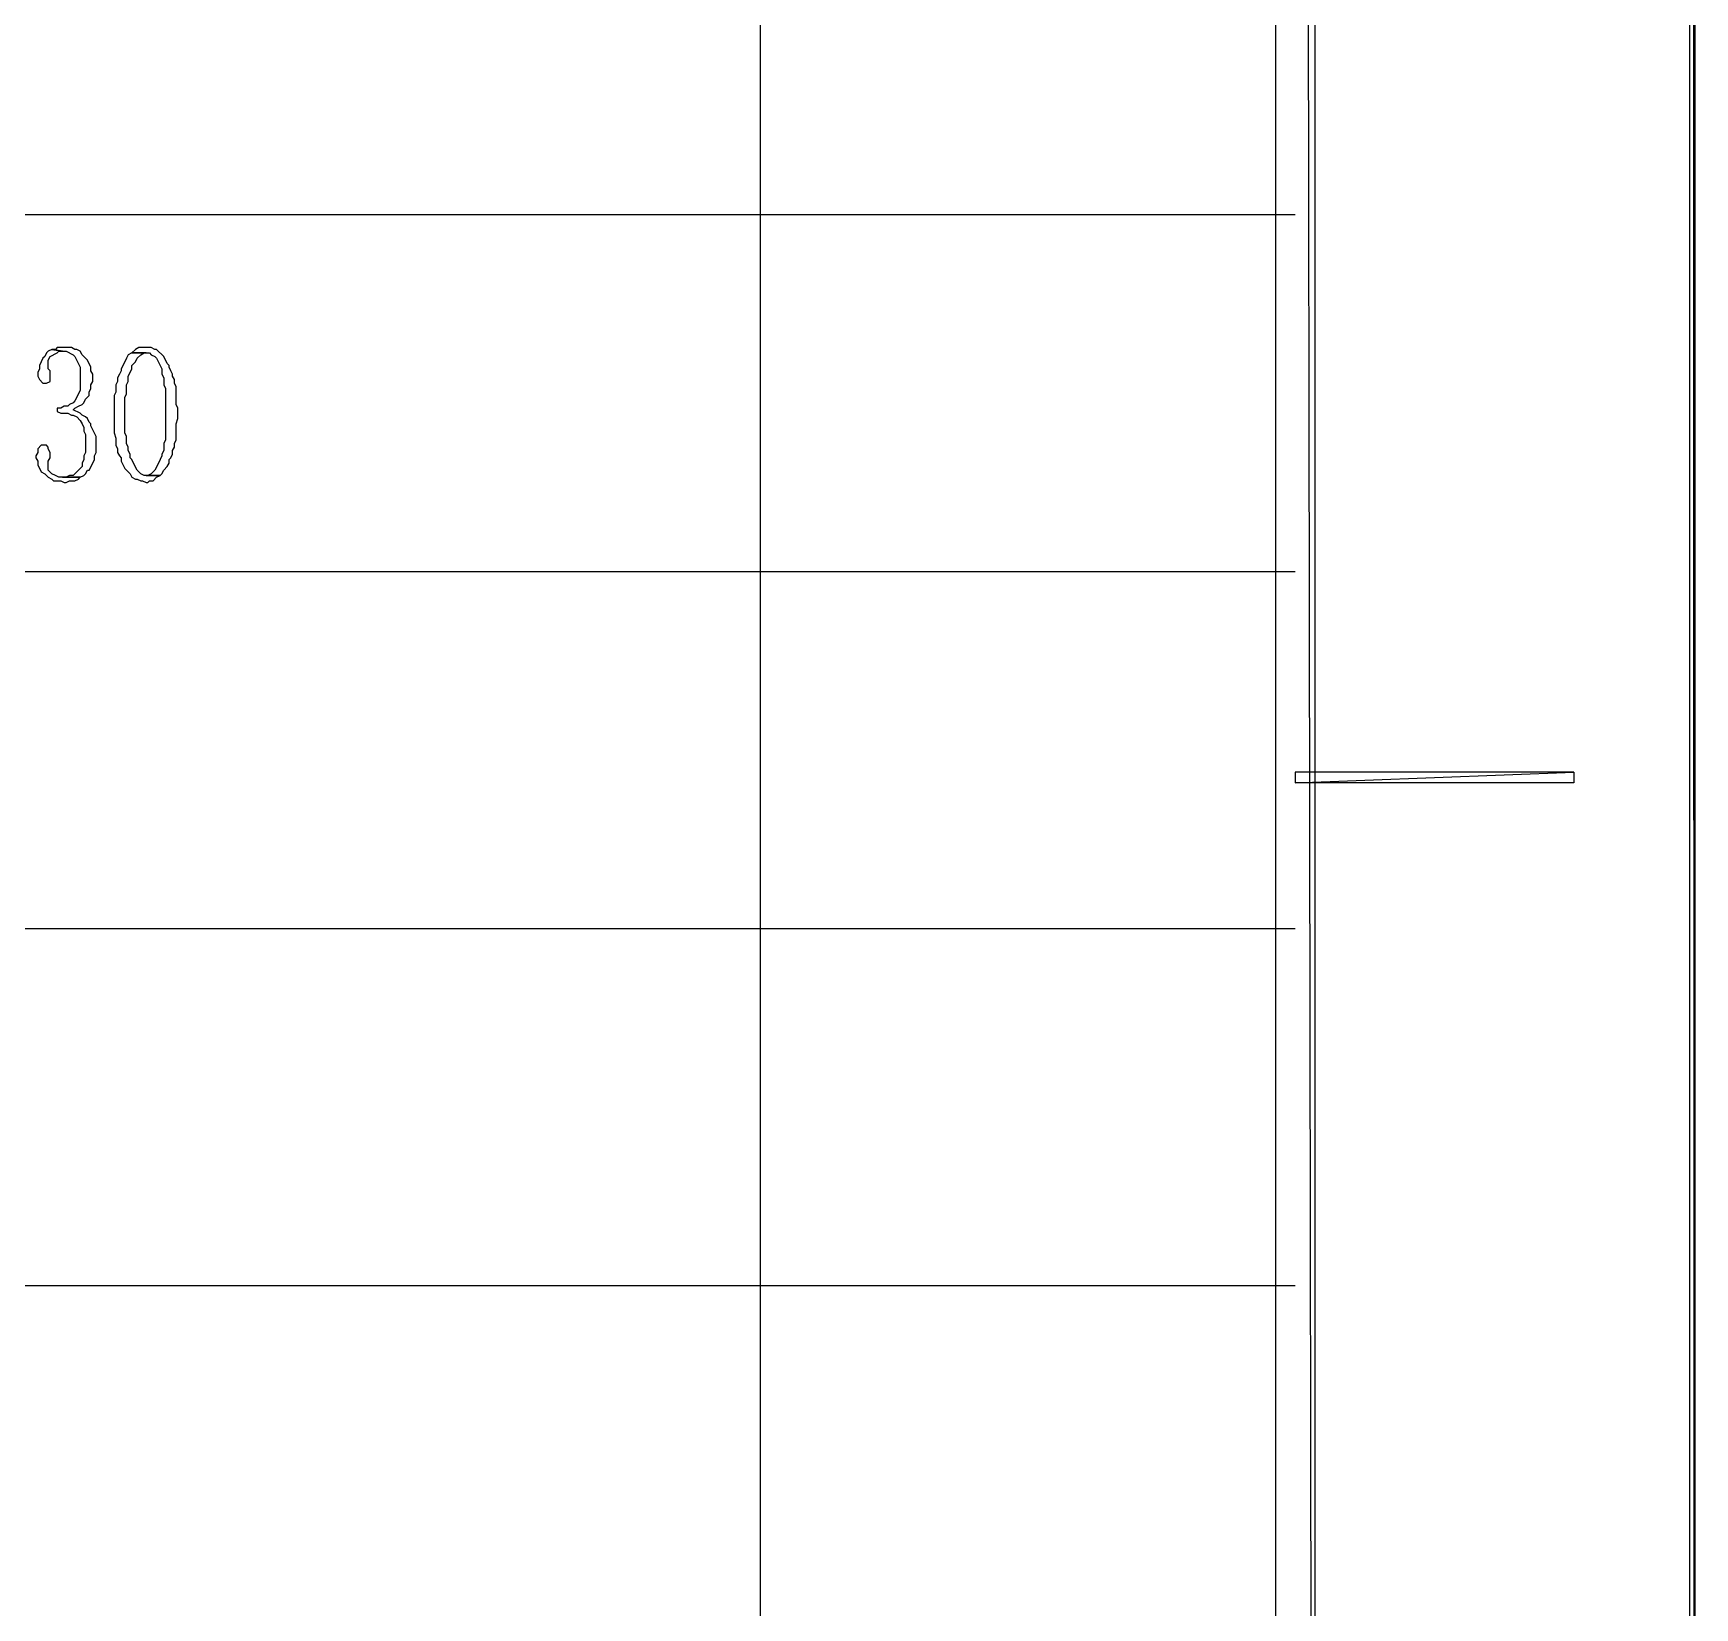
# Model space of a CAD drawing. Extents: x -15.4 to 0.8, y 0.3 to 11.8.
# Drawn here: x -0.511 to 0.269, y 1.686 to 2.424 of the extents above; entities that cross this region are included whole.
import ezdxf

# ---------------------------------------------------------------- set-up
doc = ezdxf.new("R2010")
doc.units = 0
doc.header["$MEASUREMENT"] = 0
doc.linetypes.add('AUSGEZOGEN', pattern=[0])
doc.layers.get('0').update_dxf_attribs({"linetype": 'AUSGEZOGEN'})

msp = doc.modelspace()

# ---------------------------------------------------------------- linework, layer by layer
for points in [[(0.26872, 0.5669), (0.26622, 11.62106), (0.26622, 11.62106), (0.26872, 11.62356), (0.26872, 0.5669)], [(0.26622, 0.56856), (0.26872, 0.5669), (0.26872, 0.5669), (0.26622, 11.62106), (0.26622, 0.56856)], [(0.09039, 0.7444), (0.07205, 11.4269), (0.07205, 11.4269), (0.09039, 11.44523), (0.09039, 0.7444)], [(0.07205, 0.76273), (0.09039, 0.7444), (0.09039, 0.7444), (0.07205, 11.4269), (0.07205, 0.76273)], [(-0.16961, 1.3344), (-0.16961, 2.6744)], [(-3.26878, 2.3394), (0.08122, 2.3394)], [(-0.49628, 2.2769), (-0.49961, 2.2769), (-0.49961, 2.2769), (-0.50045, 2.27606), (-0.50045, 2.27606), (-0.50211, 2.27606), (-0.50211, 2.27606), (-0.49711, 2.27523), (-0.49711, 2.27523), (-0.49545, 2.27523), (-0.49545, 2.27523), (-0.49211, 2.27356), (-0.49211, 2.27356), (-0.49128, 2.27273), (-0.49128, 2.27273), (-0.48878, 2.26773), (-0.48878, 2.26773), (-0.48878, 2.2569), (-0.48878, 2.2569), (-0.48961, 2.25523), (-0.48961, 2.25523), (-0.49128, 2.2519), (-0.49128, 2.2519), (-0.49211, 2.25106), (-0.49211, 2.25106), (-0.49378, 2.25023), (-0.49378, 2.25023), (-0.49461, 2.2494), (-0.49461, 2.2494), (-0.49628, 2.2494), (-0.49628, 2.2494), (-0.49795, 2.24856), (-0.49795, 2.24856), (-0.49961, 2.24856), (-0.49961, 2.24856), (-0.49961, 2.2469), (-0.49961, 2.2469), (-0.49795, 2.24606), (-0.49795, 2.24606), (-0.49461, 2.24606), (-0.49461, 2.24606), (-0.49295, 2.24523), (-0.49295, 2.24523), (-0.49211, 2.24523), (-0.49211, 2.24523), (-0.49045, 2.2444), (-0.49045, 2.2444), (-0.48878, 2.24273), (-0.48878, 2.24273), (-0.48795, 2.24106), (-0.48795, 2.24106), (-0.48711, 2.2394), (-0.48711, 2.2394), (-0.48711, 2.23773), (-0.48711, 2.23773), (-0.48628, 2.23606), (-0.48628, 2.23606), (-0.48628, 2.22773), (-0.48628, 2.22773), (-0.48711, 2.22606), (-0.48711, 2.22606), (-0.48711, 2.2244), (-0.48711, 2.2244), (-0.48795, 2.22273), (-0.48795, 2.22273), (-0.48795, 2.22106), (-0.48795, 2.22106), (-0.48878, 2.22023), (-0.48878, 2.22023), (-0.49211, 2.2169), (-0.49211, 2.2169), (-0.49378, 2.2169), (-0.49378, 2.2169), (-0.49545, 2.21606), (-0.49545, 2.21606), (-0.49711, 2.21606), (-0.49711, 2.21606), (-0.48878, 2.21606), (-0.48878, 2.21606), (-0.48711, 2.2169), (-0.48711, 2.2169), (-0.48628, 2.21773), (-0.48628, 2.21773), (-0.48545, 2.2194), (-0.48545, 2.2194), (-0.48461, 2.2194), (-0.48461, 2.2194), (-0.48295, 2.22273), (-0.48295, 2.22273), (-0.48211, 2.2244), (-0.48211, 2.2244), (-0.48211, 2.22606), (-0.48211, 2.22606), (-0.48128, 2.22773), (-0.48128, 2.22773), (-0.48128, 2.23523), (-0.48128, 2.23523), (-0.48378, 2.24023), (-0.48378, 2.24023), (-0.48378, 2.24106), (-0.48378, 2.24106), (-0.48461, 2.2419), (-0.48461, 2.2419), (-0.48545, 2.24356), (-0.48545, 2.24356), (-0.48628, 2.2444), (-0.48628, 2.2444), (-0.48795, 2.24523), (-0.48795, 2.24523), (-0.48878, 2.24606), (-0.48878, 2.24606), (-0.49211, 2.24773), (-0.49211, 2.24773), (-0.49128, 2.24856), (-0.49128, 2.24856), (-0.48961, 2.2494), (-0.48961, 2.2494), (-0.48795, 2.25023), (-0.48795, 2.25023), (-0.48711, 2.25106), (-0.48711, 2.25106), (-0.48628, 2.25273), (-0.48628, 2.25273), (-0.48461, 2.2544), (-0.48461, 2.2544), (-0.48461, 2.25606), (-0.48461, 2.25606), (-0.48378, 2.25773), (-0.48378, 2.25773), (-0.48378, 2.2594), (-0.48378, 2.2594), (-0.48295, 2.26106), (-0.48295, 2.26106), (-0.48295, 2.2644), (-0.48295, 2.2644), (-0.48378, 2.26606), (-0.48378, 2.26606), (-0.48378, 2.26773), (-0.48378, 2.26773), (-0.48545, 2.27106), (-0.48545, 2.27106), (-0.48795, 2.27356), (-0.48795, 2.27356), (-0.48878, 2.27523), (-0.48878, 2.27523), (-0.49045, 2.27606), (-0.49045, 2.27606), (-0.49128, 2.27606), (-0.49128, 2.27606), (-0.49295, 2.2769), (-0.49295, 2.2769), (-0.49461, 2.2769), (-0.49628, 2.2769)], [(-0.45795, 2.2769), (-0.46128, 2.2769), (-0.46128, 2.2769), (-0.46295, 2.27606), (-0.46295, 2.27606), (-0.46461, 2.2744), (-0.46461, 2.2744), (-0.45628, 2.2744), (-0.45628, 2.2744), (-0.45545, 2.27356), (-0.45545, 2.27356), (-0.45378, 2.27273), (-0.45378, 2.27273), (-0.45295, 2.2719), (-0.45295, 2.2719), (-0.45045, 2.2669), (-0.45045, 2.2669), (-0.45045, 2.2644), (-0.45045, 2.2644), (-0.44961, 2.26273), (-0.44961, 2.26273), (-0.44961, 2.2594), (-0.44961, 2.2594), (-0.44878, 2.25773), (-0.44878, 2.25773), (-0.44878, 2.23356), (-0.44878, 2.23356), (-0.44961, 2.2319), (-0.44961, 2.2319), (-0.44961, 2.22856), (-0.44961, 2.22856), (-0.45045, 2.2269), (-0.45045, 2.2269), (-0.45045, 2.22606), (-0.45045, 2.22606), (-0.45128, 2.2244), (-0.45128, 2.2244), (-0.45211, 2.22273), (-0.45211, 2.22273), (-0.45378, 2.2194), (-0.45378, 2.2194), (-0.45545, 2.21773), (-0.45545, 2.21773), (-0.45711, 2.2169), (-0.45711, 2.2169), (-0.45795, 2.2169), (-0.45795, 2.2169), (-0.45128, 2.2169), (-0.45128, 2.2169), (-0.45045, 2.21773), (-0.45045, 2.21773), (-0.44961, 2.2194), (-0.44961, 2.2194), (-0.44795, 2.22106), (-0.44795, 2.22106), (-0.44711, 2.22273), (-0.44711, 2.22273), (-0.44711, 2.2244), (-0.44711, 2.2244), (-0.44628, 2.22523), (-0.44628, 2.22523), (-0.44545, 2.2269), (-0.44545, 2.2269), (-0.44545, 2.22856), (-0.44545, 2.22856), (-0.44461, 2.23023), (-0.44461, 2.23023), (-0.44461, 2.2319), (-0.44461, 2.2319), (-0.44378, 2.23356), (-0.44378, 2.23356), (-0.44378, 2.24106), (-0.44378, 2.24106), (-0.44295, 2.24356), (-0.44295, 2.24356), (-0.44295, 2.24856), (-0.44295, 2.24856), (-0.44378, 2.25023), (-0.44378, 2.25023), (-0.44378, 2.25856), (-0.44378, 2.25856), (-0.44461, 2.26023), (-0.44461, 2.26023), (-0.44461, 2.2619), (-0.44461, 2.2619), (-0.44545, 2.26356), (-0.44545, 2.26356), (-0.44545, 2.2644), (-0.44545, 2.2644), (-0.44628, 2.26606), (-0.44628, 2.26606), (-0.44711, 2.26773), (-0.44711, 2.26773), (-0.44711, 2.26856), (-0.44711, 2.26856), (-0.44795, 2.2694), (-0.44795, 2.2694), (-0.44961, 2.27273), (-0.44961, 2.27273), (-0.45295, 2.27606), (-0.45295, 2.27606), (-0.45378, 2.27606), (-0.45378, 2.27606), (-0.45545, 2.2769), (-0.45545, 2.2769), (-0.45628, 2.2769), (-0.45795, 2.2769)], [(-0.50211, 2.27606), (-0.50378, 2.27523), (-0.50378, 2.27523), (-0.50461, 2.2744), (-0.50461, 2.2744), (-0.50545, 2.27273), (-0.50545, 2.27273), (-0.50628, 2.2719), (-0.50628, 2.2719), (-0.50795, 2.26856), (-0.50795, 2.26856), (-0.50795, 2.2669), (-0.50795, 2.2669), (-0.50878, 2.26523), (-0.50878, 2.26523), (-0.50878, 2.26356), (-0.50878, 2.26356), (-0.50795, 2.2619), (-0.50795, 2.2619), (-0.50628, 2.26023), (-0.50628, 2.26023), (-0.50461, 2.26023), (-0.50461, 2.26023), (-0.50295, 2.26106), (-0.50295, 2.26106), (-0.50295, 2.26606), (-0.50295, 2.26606), (-0.50378, 2.2669), (-0.50378, 2.2669), (-0.50378, 2.27106), (-0.50378, 2.27106), (-0.50295, 2.27273), (-0.50295, 2.27273), (-0.49961, 2.2744), (-0.49961, 2.2744), (-0.49878, 2.27523), (-0.49878, 2.27523), (-0.49711, 2.27523), (-0.50211, 2.27606)], [(-0.46461, 2.2744), (-0.46628, 2.27356), (-0.46628, 2.27356), (-0.46711, 2.2719), (-0.46711, 2.2719), (-0.46795, 2.27023), (-0.46795, 2.27023), (-0.46961, 2.2669), (-0.46961, 2.2669), (-0.46961, 2.26606), (-0.46961, 2.26606), (-0.47045, 2.2644), (-0.47045, 2.2644), (-0.47128, 2.26273), (-0.47128, 2.26273), (-0.47128, 2.26106), (-0.47128, 2.26106), (-0.47211, 2.2594), (-0.47211, 2.2594), (-0.47211, 2.25606), (-0.47211, 2.25606), (-0.47295, 2.2544), (-0.47295, 2.2544), (-0.47295, 2.2369), (-0.47295, 2.2369), (-0.47211, 2.2344), (-0.47211, 2.2344), (-0.47211, 2.23106), (-0.47211, 2.23106), (-0.47128, 2.2294), (-0.47128, 2.2294), (-0.47128, 2.22773), (-0.47128, 2.22773), (-0.47045, 2.22606), (-0.47045, 2.22606), (-0.46961, 2.22523), (-0.46961, 2.22523), (-0.46961, 2.22356), (-0.46961, 2.22356), (-0.46795, 2.22023), (-0.46795, 2.22023), (-0.46628, 2.21856), (-0.46628, 2.21856), (-0.46545, 2.21773), (-0.46545, 2.21773), (-0.46461, 2.21606), (-0.46461, 2.21606), (-0.46295, 2.21523), (-0.46295, 2.21523), (-0.46211, 2.21523), (-0.46211, 2.21523), (-0.46045, 2.2144), (-0.46045, 2.2144), (-0.45961, 2.2144), (-0.45961, 2.2144), (-0.45795, 2.21356), (-0.45795, 2.21356), (-0.45711, 2.21356), (-0.45711, 2.21356), (-0.45628, 2.2144), (-0.45628, 2.2144), (-0.45461, 2.2144), (-0.45461, 2.2144), (-0.45295, 2.21606), (-0.45295, 2.21606), (-0.45128, 2.2169), (-0.45128, 2.2169), (-0.45878, 2.2169), (-0.45878, 2.2169), (-0.46045, 2.21773), (-0.46045, 2.21773), (-0.46211, 2.2194), (-0.46211, 2.2194), (-0.46378, 2.22273), (-0.46378, 2.22273), (-0.46461, 2.2244), (-0.46461, 2.2244), (-0.46545, 2.22523), (-0.46545, 2.22523), (-0.46545, 2.2269), (-0.46545, 2.2269), (-0.46628, 2.22856), (-0.46628, 2.22856), (-0.46628, 2.23023), (-0.46628, 2.23023), (-0.46711, 2.2319), (-0.46711, 2.2319), (-0.46711, 2.23523), (-0.46711, 2.23523), (-0.46795, 2.2369), (-0.46795, 2.2369), (-0.46795, 2.25356), (-0.46795, 2.25356), (-0.46711, 2.25523), (-0.46711, 2.25523), (-0.46711, 2.2594), (-0.46711, 2.2594), (-0.46628, 2.26106), (-0.46628, 2.26106), (-0.46628, 2.26356), (-0.46628, 2.26356), (-0.46545, 2.26523), (-0.46545, 2.26523), (-0.46461, 2.2669), (-0.46461, 2.2669), (-0.46461, 2.26856), (-0.46461, 2.26856), (-0.46295, 2.27023), (-0.46295, 2.27023), (-0.46211, 2.2719), (-0.46211, 2.2719), (-0.46045, 2.27356), (-0.46045, 2.27356), (-0.45878, 2.2744), (-0.45878, 2.2744), (-0.45795, 2.2744), (-0.46461, 2.2744)], [(-0.50628, 2.23106), (-0.50711, 2.23106), (-0.50711, 2.23106), (-0.50878, 2.2294), (-0.50878, 2.2294), (-0.50878, 2.22773), (-0.50878, 2.22773), (-0.50961, 2.22606), (-0.50961, 2.22606), (-0.50961, 2.22523), (-0.50961, 2.22523), (-0.50878, 2.22356), (-0.50878, 2.22356), (-0.50878, 2.2219), (-0.50878, 2.2219), (-0.50711, 2.21856), (-0.50711, 2.21856), (-0.50545, 2.21773), (-0.50545, 2.21773), (-0.50378, 2.21606), (-0.50378, 2.21606), (-0.50211, 2.21523), (-0.50211, 2.21523), (-0.50128, 2.2144), (-0.50128, 2.2144), (-0.49795, 2.2144), (-0.49795, 2.2144), (-0.49628, 2.21356), (-0.49628, 2.21356), (-0.49545, 2.21356), (-0.49545, 2.21356), (-0.49378, 2.2144), (-0.49378, 2.2144), (-0.49128, 2.2144), (-0.49128, 2.2144), (-0.48961, 2.21523), (-0.48961, 2.21523), (-0.48878, 2.21606), (-0.48878, 2.21606), (-0.49878, 2.21606), (-0.49878, 2.21606), (-0.50045, 2.2169), (-0.50045, 2.2169), (-0.50211, 2.21773), (-0.50211, 2.21773), (-0.50378, 2.2194), (-0.50378, 2.2194), (-0.50378, 2.22356), (-0.50378, 2.22356), (-0.50295, 2.22523), (-0.50295, 2.22523), (-0.50295, 2.22773), (-0.50295, 2.22773), (-0.50378, 2.2294), (-0.50378, 2.2294), (-0.50378, 2.23023), (-0.50378, 2.23023), (-0.50461, 2.23106), (-0.50628, 2.23106)], [(-3.26878, 2.1719), (0.08122, 2.1719)], [(0.08122, 2.07773), (0.08122, 2.07273), (0.08122, 2.07273), (0.21205, 2.07773), (0.08122, 2.07773)], [(0.08122, 2.07273), (0.21205, 2.07773), (0.21205, 2.07773), (0.21205, 2.07273), (0.08122, 2.07273)], [(-3.26878, 2.0044), (0.08122, 2.0044)], [(-3.26878, 2.0044), (0.08122, 2.0044)], [(-3.26878, 1.8369), (0.08122, 1.8369)]]:
    msp.add_lwpolyline(points)

doc.saveas('drawing.dxf')
